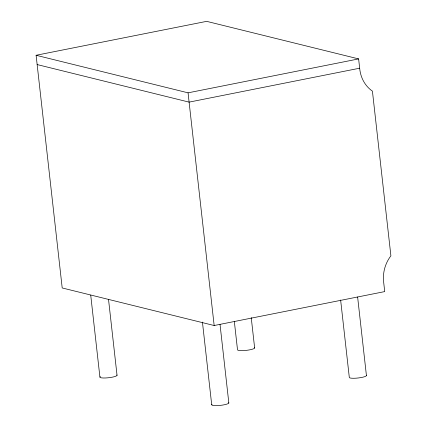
<?xml version="1.0" encoding="UTF-8"?>
<svg xmlns="http://www.w3.org/2000/svg" width="427" height="427" viewBox="0 0 427 427"><rect width="100%" height="100%" fill="white"/><g stroke="black" fill="none" stroke-linecap="round" stroke-linejoin="round"><path stroke-width="0.64" d="M36.103 55.275L206.663 21.35L358.621 58.91L359.662 68.203A32.607 28.94 -76.1 0 0 372.424 91.138L390.897 255.832A32.607 28.94 -76.1 0 0 383.724 282.733L384.722 291.598L214.162 325.523L62.203 287.963L36.103 55.275L188.061 92.835L358.621 58.91M359.662 68.203L189.102 102.128L37.149 64.568M357.618 297L366.435 375.643M340.629 300.01L349.297 377.329A8.636 1.532 -6.4 0 0 358.504 377.948A8.636 1.532 -6.4 0 0 366.27 375.258M251.231 317.608L254.641 348.005M234.316 321.275L237.503 349.692A8.636 1.532 -6.4 0 0 246.705 350.316A8.636 1.532 -6.4 0 0 254.476 347.621M220.022 324.371L228.84 403.008M188.061 92.835L214.162 325.523M202.435 322.091L211.701 404.695M108.522 299.375L117.046 375.376M90.716 295.116L99.907 377.062M228.675 402.629A8.636 1.532 -6.4 0 1 219.782 405.442A8.636 1.532 -6.4 0 1 212.123 404.257M116.881 374.991A8.636 1.532 -6.4 0 1 107.988 377.804A8.636 1.532 -6.4 0 1 100.324 376.619"/></g></svg>
